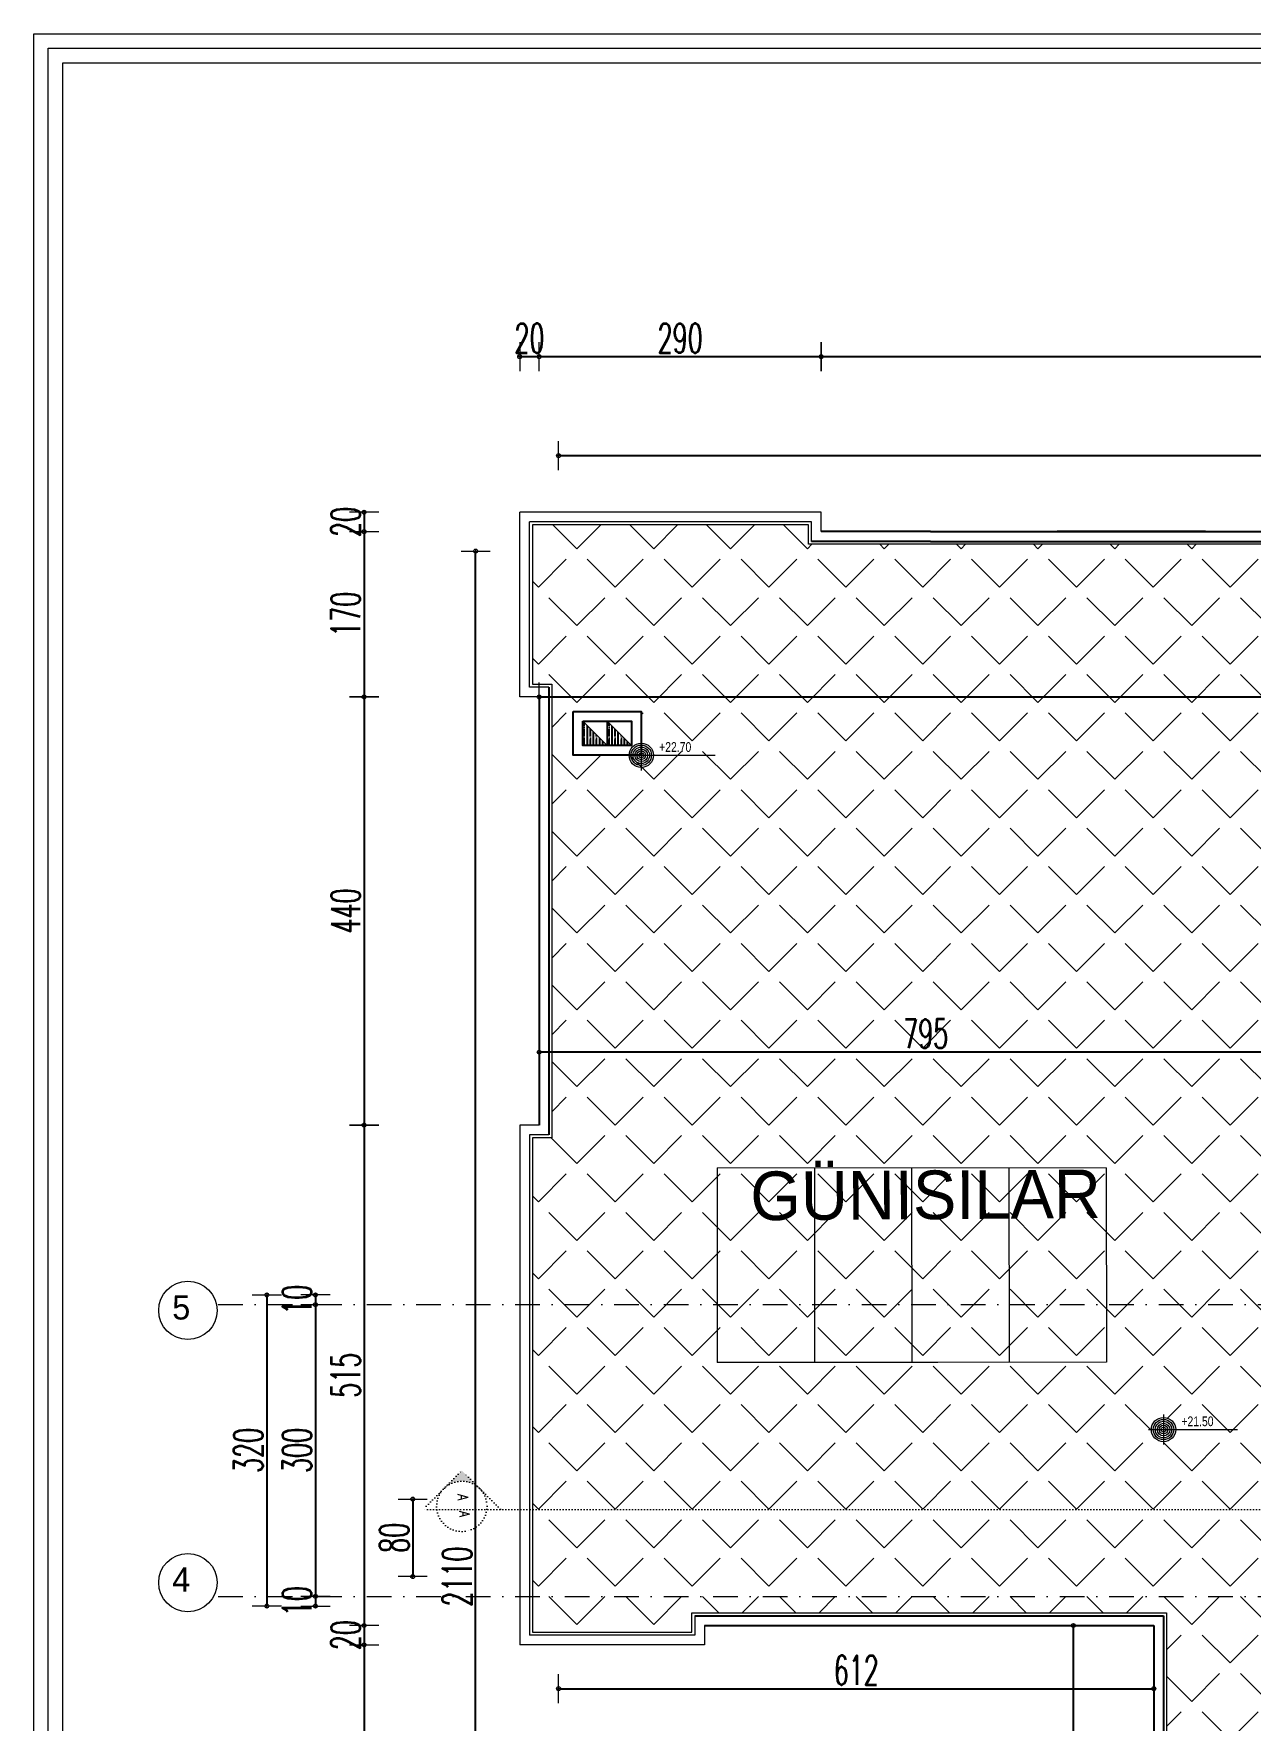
# Model space of a CAD drawing. Header units: millimetres. Extents: x -16104 to 67872, y -88009 to 12107.
# Drawn here: x 31917 to 33168, y -6687 to -4952 of the extents above; entities that cross this region are included whole.
import ezdxf
from ezdxf.enums import TextEntityAlignment as Align

# ---------------------------------------------------------------- set-up
doc = ezdxf.new("R2010")
doc.units = ezdxf.units.MM
doc.linetypes.add('ACAD_ISO07W100', pattern=[3, 0, -3])
doc.linetypes.add('DASHDOTX2', pattern=[50.8, 25.4, -12.7, 0, -12.7])
doc.layers.get('0').update_dxf_attribs({"color": 241})
for name, color, linetype, lineweight in [('AKS', 1, 'ACAD_ISO07W100', 5), ('akslar', 144, 'Continuous', 20), ('baca', 46, 'Continuous', 5), ('balkon', 6, 'Continuous', 5), ('c05', 32, 'Continuous', 13), ('duvar', 123, 'Continuous', 25), ('KOTLAR', 5, 'Continuous', 20), ('OLCU', 54, 'Continuous', 13), ('pencere', 5, 'Continuous', 5), ('SıVA', 40, 'Continuous', 9), ('TARAMA', 8, 'Continuous', 15), ('YAZI', 22, 'Continuous', 18)]:
    doc.layers.add(name, color=color, linetype=linetype, lineweight=lineweight)
doc.styles.add('DIM', font='Txttw.shx', dxfattribs={"width": 0.6})
doc.styles.add('DIMENSIONS', font='simplex', dxfattribs={"width": 0.8})
doc.styles.add('TSIMPLEX', font='tsimplex', dxfattribs={"width": 0.8})
doc.dimstyles.new('50', dxfattribs={"dimscale": 0, "dimtxt": 30, "dimasz": 1, "dimexe": 0, "dimexo": 2, "dimgap": 4, "dimtad": 1, "dimdec": 0, "dimzin": 0, "dimdsep": 46, "dimtxsty": 'DIM', "dimblk1": 'DOT', "dimblk2": 'DOT', "dimsah": 1, "dimcen": 1.5, "dimdle": 3, "dimse1": 1, "dimse2": 1, "dimclrd": 256, "dimclre": 9, "dimclrt": 256, "dimadec": 0, "dimazin": 0, "dimtfac": 0.24, "dimtdec": 0, "dimtix": 1, "dimtmove": 2, "dimatfit": 3, "dimldrblk": 'DOT', "dimfxl": 0, "dimtolj": 1, "dimtzin": 15, "dimarcsym": 0})

# ---------------------------------------------------------------- blocks, each defined once
blk = doc.blocks.new('DOT')
for p, q in [((-2, 0), (0, 0)), ((0, 15), (0, -15)), ((2, 0), (0, 0))]:
    blk.add_line(p, q)
blk.add_circle((0, 0), 2)
blk = doc.blocks.new('*D1118')
at = {"layer": 'Defpoints', "color": 0, "transparency": 16777216}
for p in [(32727, -5284.6), (34537, -5284.6), (34537, -5319.6)]:
    blk.add_point(p, dxfattribs=at)
at = {"layer": 'OLCU', "lineweight": -2, "transparency": 16777216}
blk.add_line((32728, -5284.6), (34536, -5284.6), dxfattribs=at)
at = {"layer": 'OLCU', "lineweight": -2, "transparency": 16777216, "rotation": 180}
blk.add_blockref('DOT', (32727, -5284.6), dxfattribs=at)
at = {"layer": 'OLCU', "lineweight": -2, "transparency": 16777216}
blk.add_blockref('DOT', (34537, -5284.6), dxfattribs=at)
at = {"layer": 'OLCU', "transparency": 16777216, "insert": (33632, -5265.6), "char_height": 30, "attachment_point": 5, "style": 'DIM'}
blk.add_mtext('\\A1;1810', dxfattribs=at)
blk = doc.blocks.new('*D1124')
at = {"layer": 'Defpoints', "color": 0, "transparency": 16777216}
for p in [(32307, -6074.9), (32257, -6589.6), (32292, -6589.6)]:
    blk.add_point(p, dxfattribs=at)
at = {"layer": 'OLCU', "lineweight": -2, "transparency": 16777216}
blk.add_line((32257, -6075.9), (32257, -6588.6), dxfattribs=at)
for p, rotation in [((32257, -6074.9), 90), ((32257, -6589.6), 270)]:
    blk.add_blockref('DOT', p, dxfattribs=dict(at, rotation=rotation))
at = {"layer": 'OLCU', "transparency": 16777216, "insert": (32238, -6332.2), "char_height": 30, "attachment_point": 5, "rotation": 90, "style": 'DIM'}
blk.add_mtext('\\A1;515', dxfattribs=at)
blk = doc.blocks.new('*D1125')
at = {"layer": 'Defpoints', "color": 0, "transparency": 16777216}
for p in [(32357, -6609.6), (32257, -7444.1), (32292, -7444.1)]:
    blk.add_point(p, dxfattribs=at)
at = {"layer": 'OLCU', "lineweight": -2, "transparency": 16777216}
blk.add_line((32257, -6610.6), (32257, -7443.1), dxfattribs=at)
for p, rotation in [((32257, -6609.6), 90), ((32257, -7444.1), 270)]:
    blk.add_blockref('DOT', p, dxfattribs=dict(at, rotation=rotation))
at = {"layer": 'OLCU', "transparency": 16777216, "insert": (32238, -7026.8), "char_height": 30, "attachment_point": 5, "rotation": 90, "style": 'DIM'}
blk.add_mtext('\\A1;835', dxfattribs=at)
blk = doc.blocks.new('*D1126')
at = {"layer": 'Defpoints', "color": 0, "transparency": 16777216}
for p in [(32207, -6259.6), (32207, -6559.6), (32207, -6559.6)]:
    blk.add_point(p, dxfattribs=at)
at = {"layer": 'OLCU', "lineweight": -2, "transparency": 16777216}
blk.add_line((32207, -6260.6), (32207, -6558.6), dxfattribs=at)
for p, rotation in [((32207, -6259.6), 90), ((32207, -6559.6), 270)]:
    blk.add_blockref('DOT', p, dxfattribs=dict(at, rotation=rotation))
at = {"layer": 'OLCU', "transparency": 16777216, "insert": (32188, -6409.6), "char_height": 30, "attachment_point": 5, "rotation": 90, "style": 'DIM'}
blk.add_mtext('\\A1;300', dxfattribs=at)
blk = doc.blocks.new('*D1127')
at = {"layer": 'Defpoints', "color": 0, "transparency": 16777216}
for p in [(32207, -6569.6), (32257, -6559.6), (32257, -6569.6)]:
    blk.add_point(p, dxfattribs=at)
at = {"layer": 'OLCU', "lineweight": -2, "transparency": 16777216}
for p, q in [((32207, -6558.6), (32207, -6557.6)), ((32207, -6559.6), (32207, -6569.6)), ((32207, -6570.6), (32207, -6571.6))]:
    blk.add_line(p, q, dxfattribs=at)
for p, rotation in [((32207, -6559.6), 270), ((32207, -6569.6), 90)]:
    blk.add_blockref('DOT', p, dxfattribs=dict(at, rotation=rotation))
at = {"layer": 'OLCU', "transparency": 16777216, "insert": (32188, -6564.6), "char_height": 30, "attachment_point": 5, "rotation": 90, "style": 'DIM'}
blk.add_mtext('\\A1;10', dxfattribs=at)
blk = doc.blocks.new('*D1128')
at = {"layer": 'Defpoints', "color": 0, "transparency": 16777216}
for p in [(32192, -6249.6), (32157, -6569.6), (32192, -6569.6)]:
    blk.add_point(p, dxfattribs=at)
at = {"layer": 'OLCU', "lineweight": -2, "transparency": 16777216}
blk.add_line((32157, -6250.6), (32157, -6568.6), dxfattribs=at)
for p, rotation in [((32157, -6249.6), 90), ((32157, -6569.6), 270)]:
    blk.add_blockref('DOT', p, dxfattribs=dict(at, rotation=rotation))
at = {"layer": 'OLCU', "transparency": 16777216, "insert": (32138, -6409.6), "char_height": 30, "attachment_point": 5, "rotation": 90, "style": 'DIM'}
blk.add_mtext('\\A1;320', dxfattribs=at)
blk = doc.blocks.new('*D1143')
at = {"layer": 'Defpoints', "color": 0, "transparency": 16777216}
for p in [(32357, -5634.6), (32257, -6074.9), (32357, -6074.9)]:
    blk.add_point(p, dxfattribs=at)
at = {"layer": 'OLCU', "lineweight": -2, "transparency": 16777216}
blk.add_line((32257, -5635.6), (32257, -6073.9), dxfattribs=at)
for p, rotation in [((32257, -5634.6), 90), ((32257, -6074.9), 270)]:
    blk.add_blockref('DOT', p, dxfattribs=dict(at, rotation=rotation))
at = {"layer": 'OLCU', "transparency": 16777216, "insert": (32238, -5854.7), "char_height": 30, "attachment_point": 5, "rotation": 90, "style": 'DIM'}
blk.add_mtext('\\A1;440', dxfattribs=at)
blk = doc.blocks.new('*D1144')
at = {"layer": 'Defpoints', "color": 0, "transparency": 16777216}
for p in [(32357, -5464.6), (32257, -5634.6), (32357, -5634.6)]:
    blk.add_point(p, dxfattribs=at)
at = {"layer": 'OLCU', "lineweight": -2, "transparency": 16777216}
blk.add_line((32257, -5465.6), (32257, -5633.6), dxfattribs=at)
for p, rotation in [((32257, -5464.6), 90), ((32257, -5634.6), 270)]:
    blk.add_blockref('DOT', p, dxfattribs=dict(at, rotation=rotation))
at = {"layer": 'OLCU', "transparency": 16777216, "insert": (32238, -5549.6), "char_height": 30, "attachment_point": 5, "rotation": 90, "style": 'DIM'}
blk.add_mtext('\\A1;170', dxfattribs=at)
blk = doc.blocks.new('*D1145')
at = {"layer": 'Defpoints', "color": 0, "transparency": 16777216}
for p in [(32357, -5444.6), (32257, -5464.6), (32357, -5464.6)]:
    blk.add_point(p, dxfattribs=at)
at = {"layer": 'OLCU', "lineweight": -2, "transparency": 16777216}
for p, q in [((32257, -5443.6), (32257, -5442.6)), ((32257, -5444.6), (32257, -5464.6)), ((32257, -5465.6), (32257, -5466.6))]:
    blk.add_line(p, q, dxfattribs=at)
for p, rotation in [((32257, -5444.6), 270), ((32257, -5464.6), 90)]:
    blk.add_blockref('DOT', p, dxfattribs=dict(at, rotation=rotation))
at = {"layer": 'OLCU', "transparency": 16777216, "insert": (32238, -5454.6), "char_height": 30, "attachment_point": 5, "rotation": 90, "style": 'DIM'}
blk.add_mtext('\\A1;20', dxfattribs=at)
blk = doc.blocks.new('*D1146')
at = {"layer": 'Defpoints', "color": 0, "transparency": 16777216}
for p in [(32257, -6589.6), (32257, -6609.6), (32257, -6609.6)]:
    blk.add_point(p, dxfattribs=at)
at = {"layer": 'OLCU', "lineweight": -2, "transparency": 16777216}
for p, q in [((32257, -6588.6), (32257, -6587.6)), ((32257, -6589.6), (32257, -6609.6)), ((32257, -6610.6), (32257, -6611.6))]:
    blk.add_line(p, q, dxfattribs=at)
for p, rotation in [((32257, -6589.6), 270), ((32257, -6609.6), 90)]:
    blk.add_blockref('DOT', p, dxfattribs=dict(at, rotation=rotation))
at = {"layer": 'OLCU', "transparency": 16777216, "insert": (32238, -6599.6), "char_height": 30, "attachment_point": 5, "rotation": 90, "style": 'DIM'}
blk.add_mtext('\\A1;20', dxfattribs=at)
blk = doc.blocks.new('*D1152')
at = {"layer": 'Defpoints', "color": 0, "transparency": 16777216}
for p in [(32437, -5284.6), (32417, -5384.6), (32437, -5384.6)]:
    blk.add_point(p, dxfattribs=at)
at = {"layer": 'OLCU', "lineweight": -2, "transparency": 16777216}
for p, q in [((32416, -5284.6), (32415, -5284.6)), ((32417, -5284.6), (32437, -5284.6)), ((32438, -5284.6), (32439, -5284.6))]:
    blk.add_line(p, q, dxfattribs=at)
blk.add_blockref('DOT', (32417, -5284.6), dxfattribs=at)
at = {"layer": 'OLCU', "lineweight": -2, "transparency": 16777216, "rotation": 180}
blk.add_blockref('DOT', (32437, -5284.6), dxfattribs=at)
at = {"layer": 'OLCU', "transparency": 16777216, "insert": (32427, -5265.6), "char_height": 30, "attachment_point": 5, "style": 'DIM'}
blk.add_mtext('\\A1;20', dxfattribs=at)
blk = doc.blocks.new('*D1153')
at = {"layer": 'Defpoints', "color": 0, "transparency": 16777216}
for p in [(32727, -5284.6), (32437, -5384.6), (32727, -5384.6)]:
    blk.add_point(p, dxfattribs=at)
at = {"layer": 'OLCU', "lineweight": -2, "transparency": 16777216}
blk.add_line((32438, -5284.6), (32726, -5284.6), dxfattribs=at)
at = {"layer": 'OLCU', "lineweight": -2, "transparency": 16777216, "rotation": 180}
blk.add_blockref('DOT', (32437, -5284.6), dxfattribs=at)
at = {"layer": 'OLCU', "lineweight": -2, "transparency": 16777216}
blk.add_blockref('DOT', (32727, -5284.6), dxfattribs=at)
at = {"layer": 'OLCU', "transparency": 16777216, "insert": (32582, -5265.6), "char_height": 30, "attachment_point": 5, "style": 'DIM'}
blk.add_mtext('\\A1;290', dxfattribs=at)
blk = doc.blocks.new('*D1157')
at = {"layer": 'Defpoints', "color": 0, "transparency": 16777216}
for p in [(32357, -6459.6), (32307, -6539.3), (32357, -6539.3)]:
    blk.add_point(p, dxfattribs=at)
at = {"layer": 'OLCU', "lineweight": -2, "transparency": 16777216}
blk.add_line((32307, -6460.6), (32307, -6538.3), dxfattribs=at)
for p, rotation in [((32307, -6459.6), 90), ((32307, -6539.3), 270)]:
    blk.add_blockref('DOT', p, dxfattribs=dict(at, rotation=rotation))
at = {"layer": 'OLCU', "transparency": 16777216, "insert": (32288, -6499.4), "char_height": 30, "attachment_point": 5, "rotation": 90, "style": 'DIM'}
blk.add_mtext('\\A1;80', dxfattribs=at)
blk = doc.blocks.new('Kot')
at = {"layer": 'KOTLAR'}
for p, q in [((-0.155, 0), (0.759, 0)), ((0, 0.155), (0, -0.155))]:
    blk.add_line(p, q, dxfattribs=at)
for radius in [0.125, 0.105, 0.085, 0.065, 0.045, 0.045, 0.025]:
    blk.add_circle((0, 0), radius, dxfattribs=at)
at = {"layer": 'YAZI', "style": 'TSIMPLEX', "width": 0.8}
blk.add_attdef('KOTH', (0.184, 0.035), '', height=0.1, dxfattribs=at)
blk = doc.blocks.new('*D1165')
at = {"layer": 'Defpoints', "color": 0, "transparency": 16777216}
for p in [(32437, -5999.9), (32437, -5999.9), (33232, -5999.9)]:
    blk.add_point(p, dxfattribs=at)
at = {"layer": 'OLCU', "lineweight": -2, "transparency": 16777216}
blk.add_line((33231, -5999.9), (32438, -5999.9), dxfattribs=at)
at = {"layer": 'OLCU', "lineweight": -2, "transparency": 16777216, "rotation": 180}
blk.add_blockref('DOT', (32437, -5999.9), dxfattribs=at)
at = {"layer": 'OLCU', "lineweight": -2, "transparency": 16777216}
blk.add_blockref('DOT', (33232, -5999.9), dxfattribs=at)
at = {"layer": 'OLCU', "transparency": 16777216, "insert": (32834.5, -5980.9), "char_height": 30, "attachment_point": 5, "style": 'DIM'}
blk.add_mtext('\\A1;795', dxfattribs=at)
blk = doc.blocks.new('*D1173')
at = {"layer": 'Defpoints', "color": 0, "transparency": 16777216}
for p in [(32437, -5634.6), (34827, -5634.6), (34827, -5634.6)]:
    blk.add_point(p, dxfattribs=at)
at = {"layer": 'OLCU', "lineweight": -2, "transparency": 16777216}
blk.add_line((32438, -5634.6), (34826, -5634.6), dxfattribs=at)
at = {"layer": 'OLCU', "lineweight": -2, "transparency": 16777216, "rotation": 180}
blk.add_blockref('DOT', (32437, -5634.6), dxfattribs=at)
at = {"layer": 'OLCU', "lineweight": -2, "transparency": 16777216}
blk.add_blockref('DOT', (34827, -5634.6), dxfattribs=at)
at = {"layer": 'OLCU', "transparency": 16777216, "insert": (33632, -5615.6), "char_height": 30, "attachment_point": 5, "style": 'DIM'}
blk.add_mtext('\\A1;2390', dxfattribs=at)
blk = doc.blocks.new('*D1054')
at = {"layer": 'Defpoints', "color": 0, "transparency": 16777216}
for p in [(32457, -5386.4), (34807, -5386.4), (34807, -5386.4)]:
    blk.add_point(p, dxfattribs=at)
at = {"layer": 'OLCU', "lineweight": -2, "transparency": 16777216}
blk.add_line((32458, -5386.4), (34806, -5386.4), dxfattribs=at)
at = {"layer": 'OLCU', "lineweight": -2, "transparency": 16777216, "rotation": 180}
blk.add_blockref('DOT', (32457, -5386.4), dxfattribs=at)
at = {"layer": 'OLCU', "lineweight": -2, "transparency": 16777216}
blk.add_blockref('DOT', (34807, -5386.4), dxfattribs=at)
at = {"layer": 'OLCU', "transparency": 16777216, "insert": (33632, -5367.4), "char_height": 30, "attachment_point": 5, "style": 'DIM'}
blk.add_mtext('\\A1;2350', dxfattribs=at)
blk = doc.blocks.new('*D1055')
at = {"layer": 'Defpoints', "color": 0, "transparency": 16777216}
for p in [(32371.7, -5484.6), (32371.7, -5484.6), (32371.7, -7594.1)]:
    blk.add_point(p, dxfattribs=at)
at = {"layer": 'OLCU', "lineweight": -2, "transparency": 16777216}
blk.add_line((32371.7, -7593.1), (32371.7, -5485.6), dxfattribs=at)
for p, rotation in [((32371.7, -5484.6), 90), ((32371.7, -7594.1), 270)]:
    blk.add_blockref('DOT', p, dxfattribs=dict(at, rotation=rotation))
at = {"layer": 'OLCU', "transparency": 16777216, "insert": (32352.7, -6539.3), "char_height": 30, "attachment_point": 5, "rotation": 90, "style": 'DIM'}
blk.add_mtext('\\A1;2110', dxfattribs=at)
blk = doc.blocks.new('*D2443')
at = {"layer": 'Defpoints', "color": 0, "transparency": 16777216}
for p in [(32457, -6569.6), (33069, -6589.6), (33069, -6654.6)]:
    blk.add_point(p, dxfattribs=at)
at = {"layer": 'OLCU', "lineweight": -2, "transparency": 16777216}
blk.add_line((32458, -6654.6), (33068, -6654.6), dxfattribs=at)
at = {"layer": 'OLCU', "lineweight": -2, "transparency": 16777216, "rotation": 180}
blk.add_blockref('DOT', (32457, -6654.6), dxfattribs=at)
at = {"layer": 'OLCU', "lineweight": -2, "transparency": 16777216}
blk.add_blockref('DOT', (33069, -6654.6), dxfattribs=at)
at = {"layer": 'OLCU', "transparency": 16777216, "insert": (32763, -6635.6), "char_height": 30, "attachment_point": 5, "style": 'DIM'}
blk.add_mtext('\\A1;612', dxfattribs=at)
blk = doc.blocks.new('*D2448')
at = {"layer": 'Defpoints', "color": 0, "transparency": 16777216}
for p in [(32986.3, -6589.6), (33089, -6589.6), (33089, -7594.1)]:
    blk.add_point(p, dxfattribs=at)
at = {"layer": 'OLCU', "lineweight": -2, "transparency": 16777216}
blk.add_line((32986.3, -7593.1), (32986.3, -6590.6), dxfattribs=at)
for p, rotation in [((32986.3, -6589.6), 90), ((32986.3, -7594.1), 270)]:
    blk.add_blockref('DOT', p, dxfattribs=dict(at, rotation=rotation))
at = {"layer": 'OLCU', "transparency": 16777216, "insert": (32967.3, -7091.8), "char_height": 30, "attachment_point": 5, "rotation": 90, "style": 'DIM'}
blk.add_mtext('\\A1;1005', dxfattribs=at)
blk = doc.blocks.new('*D3450')
at = {"layer": 'Defpoints', "color": 0, "transparency": 16777216}
for p in [(32207, -6259.6), (32257, -6249.6), (32257, -6259.6)]:
    blk.add_point(p, dxfattribs=at)
at = {"layer": 'OLCU', "lineweight": -2, "transparency": 16777216}
for p, q in [((32207, -6248.6), (32207, -6247.6)), ((32207, -6249.6), (32207, -6259.6)), ((32207, -6260.6), (32207, -6261.6))]:
    blk.add_line(p, q, dxfattribs=at)
for p, rotation in [((32207, -6249.6), 270), ((32207, -6259.6), 90)]:
    blk.add_blockref('DOT', p, dxfattribs=dict(at, rotation=rotation))
at = {"layer": 'OLCU', "transparency": 16777216, "insert": (32188, -6254.6), "char_height": 30, "attachment_point": 5, "rotation": 90, "style": 'DIM'}
blk.add_mtext('\\A1;10', dxfattribs=at)

msp = doc.modelspace()

# ---------------------------------------------------------------- hatches: boundary and pattern name
h = msp.add_hatch()
h.set_pattern_fill('ANSI35,_O', color=256, angle=45)
h.set_pattern_definition([(90, (0, 0), (-6.35, 1e-15), []), (90, (3.175, 3.175), (-6.35, 1e-15), [7.9375, -1.5875, 0, -1.5875])])
h.paths.add_polyline_path([(32482, -5659.6), (32482, -5684.6), (32507, -5684.6)])
h.paths.add_polyline_path([(32507, -5659.6), (32507, -5684.6), (32532, -5684.6)])
at = {"layer": 'AKS'}
msp.add_hatch(color=1, dxfattribs=at).paths.add_polyline_path([(32375.9, -6448.6), (32357.5, -6430.2), (32339.2, -6448.6, -0.198912), (32357.5, -6441, -0.198912)])
msp.add_hatch(color=1, dxfattribs=at).paths.add_polyline_path([(32375.9, -6448.6), (32357.5, -6430.2), (32339.2, -6448.6, -0.198912), (32357.5, -6441, -0.198912)])
at = {"layer": 'TARAMA'}
h = msp.add_hatch(dxfattribs=at)
h.set_pattern_fill('ANGLE,_O', color=256, scale=8, angle=45)
h.set_pattern_definition([(45, (-3599.79, -17059.605), (-39.51313, 39.51313), [40.64, -15.24]), (135, (-3599.79, -17059.605), (-39.51313, -39.51313), [40.64, -15.24])])
h.paths.add_polyline_path([(33247, -5477.6), (32714, -5477.6), (32714, -5457.6), (32430, -5457.6), (32430, -5621.6), (32450, -5621.6), (32450, -6087.9), (32430, -6087.9), (32430, -6099.9), (33230.5, -6099.9), (33229, -5921.9), (33247, -5921.9)])
h.paths.add_polyline_path([(32542, -5649.6), (32542, -5694.6), (32472, -5694.6), (32472, -5649.6)], flags=16)
h.paths.add_polyline_path([(32532, -5659.6), (32532, -5684.6), (32482, -5684.6), (32482, -5659.6)], flags=0)
h.paths.add_polyline_path([(32532, -5659.6), (32532, -5684.6), (32507, -5684.6), (32482, -5684.6), (32482, -5659.6), (32507, -5659.6)], flags=0)
h.paths.add_polyline_path([(33230.5, -6099.9), (32430, -6099.9), (32430, -6279.6), (33232, -6279.6)])
h.paths.add_polyline_path([(33232.4, -6319.6), (33232, -6319.6), (33232, -6281.7), (33232, -6279.6), (32430, -6279.6), (32430, -6470.2), (33233.6, -6470.2)])
h.paths.add_polyline_path([(33066.5, -6388.1, -1), (33091.5, -6388.1, -1)], flags=16)
h.paths.add_polyline_path([(33068.5, -6388.1, -1), (33089.5, -6388.1, -1)], flags=0)
h.paths.add_polyline_path([(33070.5, -6388.1, -1), (33087.5, -6388.1, -1)], flags=0)
h.paths.add_polyline_path([(33072.5, -6388.1, -1), (33085.5, -6388.1, -1)], flags=0)
h.paths.add_polyline_path([(33074.5, -6388.1, -1), (33083.5, -6388.1, -1)], flags=0)
h.paths.add_polyline_path([(33076.5, -6388.1, -1), (33081.5, -6388.1, -1)], flags=0)
h.paths.add_polyline_path([(33229, -6516.6), (33234, -6516.5), (33233.6, -6470.2), (32430, -6470.2), (32430, -6559.6), (33229, -6559.6)])
h.paths.add_polyline_path([(32594, -6576.6), (33082, -6576.6), (33082, -7457.1), (33062, -7457.1), (33062, -7621.1), (33226, -7621.1), (33226, -7601.1), (33247, -7601.1), (33247, -6572.6), (33229, -6572.6), (33229, -6559.6), (32430, -6559.6), (32430, -6596.6), (32594, -6596.6)])
h.paths.add_polyline_path([(33541.5, -5477.6), (33247, -5477.6), (33247, -5921.9), (33541.5, -5921.9)])
h.paths.add_polyline_path([(33317, -5849.9), (33317, -5919.9), (33272, -5919.9), (33272, -5849.9)], flags=16)
h.paths.add_polyline_path([(33307, -5859.9), (33307, -5884.9), (33307, -5909.9), (33282, -5909.9), (33282, -5884.9), (33282, -5859.9)], flags=0)
h.paths.add_polyline_path([(33722.5, -5477.6), (33541.5, -5477.6), (33541.5, -5921.9), (33722.5, -5921.9)])
h.paths.add_polyline_path([(34017, -5477.6), (33818, -5477.6), (33818, -5921.9), (33930.5, -5921.9), (33930.5, -6099.9), (34017, -6099.9)])
h.paths.add_polyline_path([(33947, -5849.9), (33992, -5849.9), (33992, -5919.9), (33947, -5919.9)], flags=16)
h.paths.add_polyline_path([(33957, -5859.9), (33982, -5859.9), (33982, -5884.9), (33982, -5909.9), (33957, -5909.9), (33957, -5884.9)], flags=0)
h.paths.add_polyline_path([(33818, -5477.6), (33722.5, -5477.6), (33722.5, -5921.9), (33818, -5921.9)])
h.paths.add_polyline_path([(34814, -5621.6), (34834, -5621.6), (34834, -5457.6), (34550, -5457.6), (34550, -5477.6), (34017, -5477.6), (34017, -6099.9), (34834, -6099.9), (34834, -6087.9), (34814, -6087.9)])
h.paths.add_polyline_path([(34722, -5694.6), (34722, -5649.6), (34792, -5649.6), (34792, -5694.6)], flags=16)
h.paths.add_polyline_path([(34732, -5684.6), (34732, -5659.6), (34757, -5659.6), (34782, -5659.6), (34782, -5684.6), (34757, -5684.6)], flags=0)
h.paths.add_polyline_path([(34017, -6099.9), (33930.5, -6099.9), (33930.5, -6266.6), (33994, -6266.6), (33994, -6206.6), (34017, -6206.6)])
h.paths.add_polyline_path([(34834, -6099.9), (34017, -6099.9), (34017, -6206.6), (34070, -6206.6), (34070, -6279.6), (34834, -6279.6)])
h.paths.add_polyline_path([(34834, -6559.6), (34035, -6559.6), (34035, -6572.6), (34017, -6572.6), (34017, -7601.1), (34072, -7601.1), (34072, -7621.1), (34201, -7621.1), (34201, -7367.1), (34181, -7367.1), (34181, -6576.6), (34670, -6576.6), (34670, -6596.6), (34834, -6596.6)])
h.paths.add_polyline_path([(34834, -6470.2), (34030, -6470.2), (34030, -6516.6), (34035, -6516.6), (34035, -6559.6), (34834, -6559.6)])
h.paths.add_polyline_path([(34834, -6279.6), (34070, -6279.6), (34070, -6282.6), (34035, -6282.6), (34035, -6322.6), (34030, -6322.6), (34030, -6470.2), (34834, -6470.2)])
h.paths.add_polyline_path([(34017, -6572.6), (34007, -6572.6), (33818, -6572.6), (33818, -7601.1), (34017, -7601.1)])
h.paths.add_polyline_path([(33818, -6572.6), (33722.5, -6572.6), (33722.5, -7601.1), (33818, -7601.1)])
h.paths.add_polyline_path([(33722.5, -6572.6), (33541.5, -6572.6), (33541.5, -7601.1), (33722.5, -7601.1)])
h.paths.add_polyline_path([(33664, -7509.1), (33664, -7579.1), (33619, -7579.1), (33619, -7509.1)], flags=16)
h.paths.add_polyline_path([(33654, -7519.1), (33654, -7544.1), (33654, -7569.1), (33629, -7569.1), (33629, -7544.1), (33629, -7519.1)], flags=0)
h.paths.add_polyline_path([(33629, -7004.6), (33559, -7004.6), (33559, -6959.6), (33629, -6959.6)], flags=16)
h.paths.add_polyline_path([(33619, -6994.6), (33594, -6994.6), (33569, -6994.6), (33569, -6969.6), (33594, -6969.6), (33619, -6969.6)], flags=0)
h.paths.add_polyline_path([(33541.5, -6572.6), (33362, -6572.6, -0.405453), (33262, -6669.6), (33262, -6572.6), (33247, -6572.6), (33247, -7601.1), (33541.5, -7601.1)])
h.paths.add_polyline_path([(32803.9, -5958.4), (32865.2, -5958.4), (32865.2, -6003.4), (32803.9, -6003.4)], flags=24)
h.paths.add_polyline_path([(33094.8, -6387.1), (33138.7, -6387.1), (33138.7, -6372.1), (33094.8, -6372.1)], flags=24)
h.paths.add_polyline_path([(33225, -6331.8), (33269.1, -6331.8), (33269.1, -6376.8), (33225, -6376.8)], flags=9)
h.paths.add_polyline_path([(33371, -5725.4), (33371, -5664.1), (33416, -5664.1), (33416, -5725.4)], flags=24)
h.paths.add_polyline_path([(33592.8, -5593.1), (33671.3, -5593.1), (33671.3, -5638.1), (33592.8, -5638.1)], flags=24)
h.paths.add_polyline_path([(34346.7, -5958.4), (34407.9, -5958.4), (34407.9, -6003.4), (34346.7, -6003.4)], flags=24)
h.paths.add_polyline_path([(34100.5, -6576.8), (34100.5, -6501.8), (34145.5, -6501.8), (34145.5, -6576.8)], flags=9)
h.paths.add_polyline_path([(33995, -6331.8), (34039.1, -6331.8), (34039.1, -6376.8), (33995, -6376.8)], flags=9)
h.paths.add_polyline_path([(33239.4, -6581.6), (33239.4, -6537.5), (33284.4, -6537.5), (33284.4, -6581.6)], flags=9)
h.paths.add_polyline_path([(33371, -6581.6), (33371, -6537.5), (33416, -6537.5), (33416, -6581.6)], flags=9)
h.paths.add_polyline_path([(33371, -7129.3), (33371, -7054.3), (33416, -7054.3), (33416, -7129.3)], flags=24)

# ---------------------------------------------------------------- linework, layer by layer
at = {"layer": 'AKS', "color": 1, "linetype": 'ACAD_ISO07W100'}
for p, q in [((32320.9, -6466.9), (32357.5, -6430.2)), ((32397.2, -6469.9), (32360.5, -6433.2)), ((34926.2, -6470.2), (32317.9, -6470.2))]:
    msp.add_line(p, q, dxfattribs=at)
at = {"layer": 'AKS', "linetype": 'ByBlock'}
for centre in [(32075.8, -6265.5), (32075.8, -6545.5)]:
    msp.add_circle(centre, 30, dxfattribs=at)
at = {"layer": 'AKS', "color": 1, "linetype": 'ACAD_ISO07W100'}
msp.add_circle((32357.5, -6466.9), 25.9, dxfattribs=at)
at = {"layer": 'akslar', "linetype": 'DASHDOTX2'}
for p, q in [((32107, -6259.6), (35157, -6259.6)), ((32107, -6559.6), (35157, -6559.6))]:
    msp.add_line(p, q, dxfattribs=at)
at = {"layer": 'baca'}
for points in [[(32482, -5659.6), (32507, -5659.6), (32507, -5684.6), (32482, -5684.6), (32482, -5659.6), (32507, -5684.6)], [(32507, -5659.6), (32532, -5659.6), (32532, -5684.6), (32507, -5684.6), (32507, -5659.6), (32532, -5684.6)]]:
    msp.add_lwpolyline(points, dxfattribs=at)
at = {"layer": 'balkon'}
for p, q in [((32417, -5634.6), (32417, -5444.6)), ((32727, -5444.6), (32417, -5444.6)), ((32727, -5464.6), (32727, -5444.6)), ((32427, -5624.6), (32427, -5454.6)), ((32717, -5454.6), (32427, -5454.6)), ((32717, -5474.6), (32717, -5454.6)), ((32437, -5634.6), (32417, -5634.6)), ((32447, -5624.6), (32427, -5624.6)), ((32417, -6074.9), (32417, -6609.6)), ((32437, -6074.9), (32417, -6074.9)), ((32427, -6084.9), (32427, -6599.6)), ((32447, -6084.9), (32427, -6084.9)), ((32597, -6579.6), (32597, -6599.6)), ((32607, -6589.6), (32607, -6609.6)), ((32597, -6599.6), (32427, -6599.6)), ((32607, -6609.6), (32417, -6609.6))]:
    msp.add_line(p, q, dxfattribs=at)
at = {"layer": 'c05'}
for points in [[(35447.6, -8120), (35447.6, -8330.3), (31917.3, -8330.3), (31917.3, -4952.5), (35447.6, -4952.5), (35447.6, -6808.6)], [(35432.6, -8120), (35432.6, -8315.3), (31932.3, -8315.3), (31932.3, -4967.5), (35432.6, -4967.5), (35432.6, -6808.6)], [(35417.6, -8120), (35417.6, -8300.3), (31947.3, -8300.3), (31947.3, -4982.5), (35417.6, -4982.5), (35417.6, -6808.6)]]:
    msp.add_lwpolyline(points, dxfattribs=at)
at = {"layer": 'duvar'}
for p, q in [((32839.5, -5474.6), (32717, -5474.6)), ((32839.5, -5464.6), (32727, -5464.6)), ((32839.5, -5464.6), (34424.5, -5464.6)), ((32839.5, -5474.6), (34424.5, -5474.6)), ((33122, -5464.6), (32969.5, -5464.6)), ((32437, -5634.6), (32437, -5789.7)), ((32447, -5624.6), (32447, -5789.7)), ((32437, -5789.7), (32437, -5919.7)), ((32447, -5789.7), (32447, -5919.7)), ((32437, -5919.7), (32437, -6074.9)), ((32447, -5919.7), (32447, -6084.9)), ((32597, -6579.6), (32773, -6579.6)), ((32607, -6589.6), (32773, -6589.6)), ((32773, -6579.6), (32903, -6579.6)), ((32773, -6589.6), (32903, -6589.6)), ((32903, -6579.6), (33079, -6579.6)), ((32903, -6589.6), (33069, -6589.6)), ((33069, -6589.6), (33069, -6654.6)), ((33079, -6579.6), (33079, -6654.6)), ((33069, -6654.6), (33069, -7259.3)), ((33079, -6654.6), (33079, -7259.3))]:
    msp.add_line(p, q, dxfattribs=at)
msp.add_lwpolyline([(32472, -5649.6), (32542, -5649.6), (32542, -5694.6), (32472, -5694.6)], close=True, dxfattribs=at)
msp.add_lwpolyline([(32482, -5659.6), (32532, -5659.6), (32532, -5684.6), (32482, -5684.6), (32482, -5659.6)], dxfattribs=at)
at = {"layer": 'OLCU'}
msp.add_line((32903, -6589.6), (32903, -6589.6), dxfattribs=at)
at = {"layer": 'pencere'}
for p, q in [((33020, -6118.9), (32620, -6119.2)), ((32620, -6119), (32620.2, -6319)), ((32720, -6118.9), (32720.2, -6318.9)), ((32820, -6118.8), (32820.2, -6318.8)), ((32920, -6118.8), (32920.2, -6318.8)), ((33020, -6118.9), (33020.2, -6318.9)), ((32847, -6319), (32620.2, -6319)), ((33020.2, -6318.9), (32847, -6319))]:
    msp.add_line(p, q, dxfattribs=at)
at = {"layer": 'SıVA'}
msp.add_lwpolyline([(34550, -5477.6), (32714, -5477.6), (32714, -5457.6), (32430, -5457.6), (32430, -5621.6), (32450, -5621.6), (32450, -6087.9), (32430, -6087.9), (32430, -6596.6), (32594, -6596.6), (32594, -6576.6), (33082, -6576.6), (33082, -7457.1), (33062, -7457.1), (33062, -7621.1), (33226, -7621.1), (33226, -7601.1), (34072, -7601.1), (34072, -7621.1), (34201, -7621.1)], dxfattribs=at)

# ---------------------------------------------------------------- block references
at = {"layer": 'KOTLAR', "ltscale": 0.01, "xscale": 100, "yscale": 100, "zscale": 100}
for p, values in [((32542, -5694.6), {'KOTH': '+22.70'}), ((33079, -6388.1), {'KOTH': '+21.50'})]:
    msp.add_blockref('Kot', p, dxfattribs=at).add_auto_attribs(values)

# ---------------------------------------------------------------- texts
at = {"insert": (33014.7, -6171.3), "char_height": 50, "width": 660.655, "attachment_point": 9, "rotation": 0.3557}
msp.add_mtext('GÜNISILAR', dxfattribs=at)
at = {"layer": 'AKS', "color": 1, "style": 'DIMENSIONS', "width": 0.8}
for p in [(32358.7, -6457.8), (32360.2, -6475.1)]:
    msp.add_text('A', height=10.4, rotation=269.5779, dxfattribs=at).set_placement(p, align=Align.MIDDLE)
at = {"layer": 'AKS', "char_height": 25, "width": 35.659, "attachment_point": 1}
for s, insert in [('5', (32059.7, -6249.9)), ('4', (32059.7, -6529.9))]:
    msp.add_mtext(s, dxfattribs=dict(at, insert=insert))

# ---------------------------------------------------------------- dimensions: what is measured, and where the dimension line sits
at = {"layer": 'OLCU'}
for base, p1, p2, picture, middle in [((32437, -5284.6), (32417, -5384.6), (32437, -5384.6), '*D1152', (32427, -5265.6)), ((32727, -5284.6), (32437, -5384.6), (32727, -5384.6), '*D1153', (32582, -5265.6)), ((34537, -5284.6), (32727, -5284.6), (34537, -5319.6), '*D1118', (33632, -5265.6)), ((34807, -5386.4), (32457, -5386.4), (34807, -5386.4), '*D1054', (33632, -5367.4)), ((34827, -5634.6), (32437, -5634.6), (34827, -5634.6), '*D1173', (33632, -5615.6)), ((32437, -5999.9), (33232, -5999.9), (32437, -5999.9), '*D1165', (32834.5, -5980.9)), ((33069, -6654.6), (32457, -6569.6), (33069, -6589.6), '*D2443', (32763, -6635.6))]:
    dim = msp.add_linear_dim(base=base, p1=p1, p2=p2, dimstyle='50', override={"dimscale": 1}, dxfattribs=at)
    dim.commit()
    dim.dimension.update_dxf_attribs({"geometry": picture, "text_midpoint": middle})
for base, p1, p2, picture, middle in [((32257, -5464.6), (32357, -5444.6), (32357, -5464.6), '*D1145', (32238, -5454.6)), ((32257, -5634.6), (32357, -5464.6), (32357, -5634.6), '*D1144', (32238, -5549.6)), ((32371.7388528, -5484.5601116), (32371.7388528, -7594.0601116), (32371.7388528, -5484.5601116), '*D1055', (32352.7388528, -6539.3101116)), ((32257, -6074.9), (32357, -5634.6), (32357, -6074.9), '*D1143', (32238, -5854.7)), ((32257, -6589.6), (32307, -6074.9), (32292, -6589.6), '*D1124', (32238, -6332.2)), ((32207, -6259.6), (32257, -6249.6), (32257, -6259.6), '*D3450', (32188, -6254.6)), ((32157, -6569.6), (32192, -6249.6), (32192, -6569.6), '*D1128', (32138, -6409.6)), ((32207, -6559.6), (32207, -6259.6), (32207, -6559.6), '*D1126', (32188, -6409.6)), ((32307, -6539.3), (32357, -6459.6), (32357, -6539.3), '*D1157', (32288, -6499.4)), ((32207, -6569.6), (32257, -6559.6), (32257, -6569.6), '*D1127', (32188, -6564.6)), ((32257, -6609.6), (32257, -6589.6), (32257, -6609.6), '*D1146', (32238, -6599.6)), ((32257.0433546, -7444.0601116), (32357.0433546, -6609.5601116), (32292.0433546, -7444.0601116), '*D1125', (32238.0433546, -7026.8101116))]:
    dim = msp.add_linear_dim(base=base, p1=p1, p2=p2, angle=90, dimstyle='50', override={"dimscale": 1}, dxfattribs=at)
    dim.commit()
    dim.dimension.update_dxf_attribs({"geometry": picture, "text_midpoint": middle})
dim = msp.add_aligned_dim(p1=(33089.0433546, -7594.0601116), p2=(33089.0433546, -6589.5601116), distance=102.7076965, dimstyle='50', override={"dimscale": 1}, dxfattribs=at)
dim.commit()
dim.dimension.update_dxf_attribs({"geometry": '*D2448', "text_midpoint": (32967.335658, -7091.8101116)})

doc.saveas('drawing.dxf')
